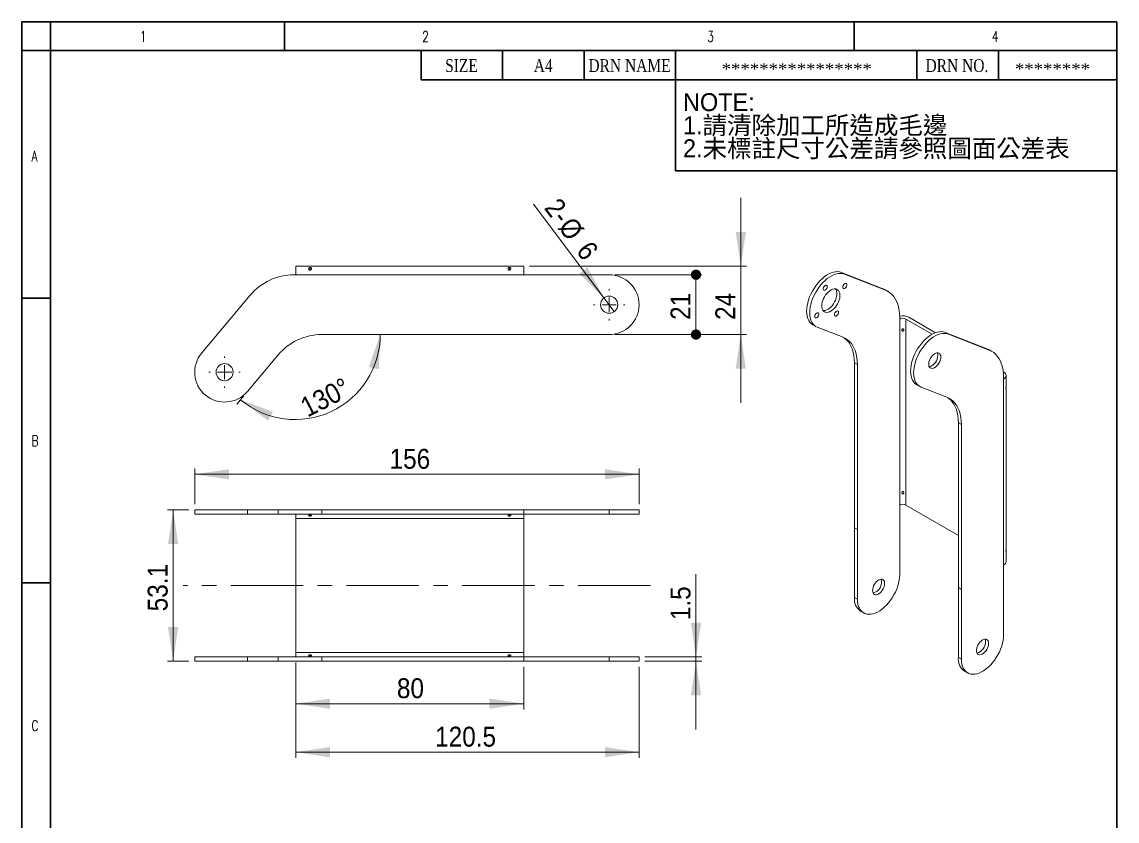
# Model space of a CAD drawing. Header units: millimetres. Extents: x 10 to 202, y 2 to 295.
# Drawn here: x 10 to 202.2, y 154.2 to 294.5 of the extents above; entities that cross this region are included whole.
import ezdxf

# ---------------------------------------------------------------- set-up
doc = ezdxf.new("R2010")
doc.units = ezdxf.units.MM
doc.linetypes.add('CENTER', pattern=[10.16, 6.35, -1.27, 1.27, -1.27])
doc.linetypes.add('CENTERX2', pattern=[20.32, 12.7, -2.54, 2.54, -2.54])
doc.layers.add('SLD-0', color=179, linetype='Continuous')
for name, color, linetype, lineweight in [('中心線2', 1, 'CENTER', 15), ('尺寸標柱線', 3, 'Continuous', 15), ('文字線性', 179, 'Continuous', 15)]:
    doc.layers.add(name, color=color, linetype=linetype, lineweight=lineweight)
doc.styles.add('SLDTEXTSTYLE0', font='GOTHIC.TTF', dxfattribs={"width": 0.913})
doc.styles.add('SLDTEXTSTYLE1', font='')
doc.styles.add('SLDTEXTSTYLE12', font='times.ttf', dxfattribs={"width": 0.8})
doc.styles.add('SLDTEXTSTYLE13', font='times.ttf', dxfattribs={"width": 1.090687})
doc.styles.add('SLDTEXTSTYLE14', font='txt_____.ttf', dxfattribs={"width": 0.75})
doc.styles.add('SLDTEXTSTYLE2', font='', dxfattribs={"bigfont": 'bigfont'})
doc.styles.get('SLDTEXTSTYLE1').set_extended_font_data('新細明體')
doc.styles.get('SLDTEXTSTYLE2').set_extended_font_data('新細明體')
doc.dimstyles.new('SLDDIMSTYLE0', dxfattribs={"dimtxt": 3.5, "dimasz": 6, "dimexe": 0, "dimexo": 0.0625, "dimgap": 0.875, "dimtad": 2, "dimdec": 1, "dimlfac": 2, "dimrnd": 1e-09, "dimzin": 12, "dimdsep": 46, "dimtxsty": 'SLDTEXTSTYLE0', "dimsah": 1, "dimcen": 0.09, "dimadec": 0, "dimazin": 0, "dimtfac": 1, "dimtdec": 1, "dimtofl": 0, "dimtmove": 0, "dimatfit": 3, "dimfxl": 0, "dimtolj": 1, "dimtzin": 12, "dimarcsym": 0})
doc.dimstyles.new('SLDDIMSTYLE1', dxfattribs={"dimtxt": 3.5, "dimasz": 6, "dimexe": 0, "dimexo": 0.0625, "dimgap": 0.875, "dimtad": 2, "dimdec": 1, "dimlfac": 2, "dimrnd": 1e-09, "dimzin": 12, "dimdsep": 46, "dimtxsty": 'SLDTEXTSTYLE0', "dimsah": 1, "dimcen": 0.09, "dimadec": 0, "dimazin": 0, "dimtfac": 1, "dimtdec": 1, "dimtofl": 0, "dimtmove": 0, "dimatfit": 3, "dimfxl": 0, "dimtolj": 1, "dimtzin": 12, "dimarcsym": 0})
doc.dimstyles.new('SLDDIMSTYLE2', dxfattribs={"dimtxt": 3.5, "dimasz": 6, "dimexe": 0, "dimexo": 0.0625, "dimgap": 0.875, "dimtad": 2, "dimlfac": 2, "dimrnd": 1e-09, "dimzin": 12, "dimdsep": 46, "dimtxsty": 'SLDTEXTSTYLE0', "dimsah": 1, "dimcen": 0.09, "dimadec": 0, "dimazin": 0, "dimtfac": 1, "dimtofl": 0, "dimtmove": 0, "dimatfit": 3, "dimfxl": 0, "dimtolj": 1, "dimtzin": 12, "dimarcsym": 0})
doc.dimstyles.new('SLDDIMSTYLE3', dxfattribs={"dimtxt": 3.5, "dimasz": 6, "dimexe": 0, "dimexo": 0.0625, "dimgap": 0.875, "dimtad": 2, "dimlfac": 2, "dimrnd": 1e-09, "dimzin": 12, "dimdsep": 46, "dimtxsty": 'SLDTEXTSTYLE0', "dimsah": 1, "dimcen": 0.09, "dimadec": 0, "dimazin": 0, "dimtfac": 1, "dimtmove": 0, "dimatfit": 3, "dimfxl": 0, "dimtolj": 1, "dimtzin": 12, "dimarcsym": 0})
doc.dimstyles.new('SLDDIMSTYLE6', dxfattribs={"dimtxt": 3.5, "dimasz": 1.8, "dimexe": 0, "dimexo": 0.0625, "dimgap": 0.875, "dimtad": 2, "dimlfac": 2, "dimrnd": 1e-09, "dimzin": 12, "dimdsep": 46, "dimtxsty": 'SLDTEXTSTYLE0', "dimblk1": 'DOT', "dimblk2": 'DOT', "dimsah": 1, "dimcen": 0.09, "dimadec": 0, "dimazin": 0, "dimtfac": 1, "dimtofl": 0, "dimtmove": 0, "dimatfit": 3, "dimldrblk": 'DOT', "dimfxl": 0, "dimtolj": 1, "dimtzin": 12, "dimarcsym": 0})
doc.dimstyles.new('SLDDIMSTYLE8', dxfattribs={"dimtxt": 3.5, "dimasz": 6, "dimexe": 0, "dimexo": 0.0625, "dimgap": 0.875, "dimtad": 2, "dimlfac": 2, "dimrnd": 1e-09, "dimzin": 12, "dimdsep": 46, "dimtxsty": 'SLDTEXTSTYLE0', "dimsah": 1, "dimcen": 0.09, "dimadec": 0, "dimazin": 0, "dimtfac": 1, "dimtofl": 0, "dimtmove": 0, "dimatfit": 3, "dimfxl": 0, "dimtolj": 1, "dimtzin": 12, "dimarcsym": 0})
doc.dimstyles.new('SLDDIMSTYLE9', dxfattribs={"dimtxt": 3.5, "dimasz": 6, "dimexe": 0, "dimexo": 0.0625, "dimgap": 0.875, "dimtad": 2, "dimdec": 4, "dimlfac": 2, "dimzin": 12, "dimdsep": 46, "dimtxsty": 'SLDTEXTSTYLE0', "dimsah": 1, "dimcen": 0.09, "dimazin": 0, "dimtfac": 1, "dimtofl": 0, "dimtmove": 0, "dimatfit": 3, "dimfxl": 0, "dimtolj": 1, "dimtzin": 12, "dimarcsym": 0})

# ---------------------------------------------------------------- blocks, each defined once
blk = doc.blocks.new('SW_NOTE_0')
at = {"layer": '文字線性', "color": 0, "char_height": 3.5, "attachment_point": 1}
for s, insert, style in [('NOTE:', (0, 4.37), 'SLDTEXTSTYLE1'), ('1.請清除加工所造成毛邊', (0, -0.13), 'SLDTEXTSTYLE2'), ('2.未標註尺寸公差請參照圖面公差表', (0, -4.63), 'SLDTEXTSTYLE2')]:
    blk.add_mtext(s, dxfattribs=dict(at, insert=insert, style=style))
blk = doc.blocks.new('*D3')
at = {"layer": '尺寸標柱線', "color": 5}
for p, q in [((39.33, 208.82), (35.55, 208.82)), ((36.55, 208.82), (36.55, 182.27)), ((39.33, 182.27), (35.55, 182.27))]:
    blk.add_line(p, q, dxfattribs=at)
for points in [[(36.55, 208.82), (35.65, 202.82), (37.45, 202.82)], [(36.55, 182.27), (37.45, 188.27), (35.65, 188.27)]]:
    blk.add_solid(points, dxfattribs=at)
at = {"layer": '尺寸標柱線', "color": 5, "insert": (32.08, 191), "char_height": 3.5, "attachment_point": 1, "rotation": 90, "style": 'SLDTEXTSTYLE0'}
blk.add_mtext('53.1', dxfattribs=at)
blk = doc.blocks.new('*D4')
at = {"layer": '尺寸標柱線', "color": 5}
for p, q in [((128.33, 183.02), (128.33, 197.5)), ((119.33, 183.02), (129.33, 183.02)), ((128.33, 182.27), (128.33, 183.02)), ((119.33, 182.27), (129.33, 182.27)), ((128.33, 182.27), (128.33, 170.27))]:
    blk.add_line(p, q, dxfattribs=at)
for points in [[(128.33, 183.02), (129.23, 189.02), (127.43, 189.02)], [(128.33, 182.27), (127.43, 176.27), (129.23, 176.27)]]:
    blk.add_solid(points, dxfattribs=at)
at = {"layer": '尺寸標柱線', "color": 5, "insert": (123.86, 189.45), "char_height": 3.5, "attachment_point": 1, "rotation": 90, "style": 'SLDTEXTSTYLE0'}
blk.add_mtext('1.5', dxfattribs=at)
blk = doc.blocks.new('*D5')
at = {"layer": '尺寸標柱線', "color": 5}
for p, q in [((40.33, 209.82), (40.33, 216.06)), ((118.33, 209.82), (118.33, 216.06)), ((40.33, 215.06), (118.33, 215.06))]:
    blk.add_line(p, q, dxfattribs=at)
for points in [[(40.33, 215.06), (46.33, 214.16), (46.33, 215.96)], [(118.33, 215.06), (112.33, 215.96), (112.33, 214.16)]]:
    blk.add_solid(points, dxfattribs=at)
at = {"layer": '尺寸標柱線', "color": 5, "insert": (74.54, 219.53), "char_height": 3.5, "attachment_point": 1, "style": 'SLDTEXTSTYLE0'}
blk.add_mtext('156', dxfattribs=at)
blk = doc.blocks.new('*D6')
at = {"layer": '尺寸標柱線', "color": 5}
for p, q in [((58.08, 182.02), (58.08, 173.78)), ((98.08, 181.27), (98.08, 173.78)), ((58.08, 174.78), (98.08, 174.78))]:
    blk.add_line(p, q, dxfattribs=at)
for points in [[(58.08, 174.78), (64.08, 173.88), (64.08, 175.68)], [(98.08, 174.78), (92.08, 175.68), (92.08, 173.88)]]:
    blk.add_solid(points, dxfattribs=at)
at = {"layer": '尺寸標柱線', "color": 5, "insert": (75.83, 179.25), "char_height": 3.5, "attachment_point": 1, "style": 'SLDTEXTSTYLE0'}
blk.add_mtext('80', dxfattribs=at)
blk = doc.blocks.new('*D7')
at = {"layer": '尺寸標柱線', "color": 5}
for p, q in [((58.08, 182.02), (58.08, 165.27)), ((118.33, 181.27), (118.33, 165.27)), ((58.08, 166.27), (118.33, 166.27))]:
    blk.add_line(p, q, dxfattribs=at)
for points in [[(58.08, 166.27), (64.08, 165.37), (64.08, 167.17)], [(118.33, 166.27), (112.33, 167.17), (112.33, 165.37)]]:
    blk.add_solid(points, dxfattribs=at)
at = {"layer": '尺寸標柱線', "color": 5, "insert": (82.54, 170.74), "char_height": 3.5, "attachment_point": 1, "style": 'SLDTEXTSTYLE0'}
blk.add_mtext('120.5', dxfattribs=at)
blk = doc.blocks.new('_DOT')
at = {"color": 0, "linetype": 'ByBlock', "lineweight": -2}
blk.add_line((-0.5, 0), (-1, 0), dxfattribs=at)
at = {"color": 0, "linetype": 'ByBlock', "const_width": 0.5}
blk.add_lwpolyline([(-0.25, 0, 1), (0.25, 0, 1)], format="xyb", close=True, dxfattribs=at)
blk = doc.blocks.new('*D23')
at = {"layer": '尺寸標柱線', "color": 5}
for p, q in [((114.08, 250.1), (129.33, 250.1)), ((128.33, 250.1), (128.33, 239.6)), ((114.08, 239.6), (129.33, 239.6))]:
    blk.add_line(p, q, dxfattribs=at)
at = {"layer": '尺寸標柱線', "color": 5, "xscale": 1.8, "yscale": 1.8}
for p, rotation in [((128.33, 250.1, -2.38), 90.0000103454596), ((128.33, 239.6, -2.38), 270.0000103454596)]:
    blk.add_blockref('_DOT', p, dxfattribs=dict(at, rotation=rotation))
at = {"layer": '尺寸標柱線', "color": 5, "insert": (123.86, 242.17), "char_height": 3.5, "attachment_point": 1, "rotation": 90, "style": 'SLDTEXTSTYLE0'}
blk.add_mtext('21', dxfattribs=at)
blk = doc.blocks.new('*D24')
at = {"layer": '尺寸標柱線', "color": 5}
for p, q in [((136.19, 251.6), (136.19, 263.6)), ((99.08, 251.6), (137.19, 251.6)), ((136.19, 251.6), (136.19, 239.6)), ((114.08, 239.6), (137.19, 239.6)), ((136.19, 239.6), (136.19, 227.6))]:
    blk.add_line(p, q, dxfattribs=at)
for points in [[(136.19, 251.6), (137.09, 257.6), (135.29, 257.6)], [(136.19, 239.6), (135.29, 233.6), (137.09, 233.6)]]:
    blk.add_solid(points, dxfattribs=at)
at = {"layer": '尺寸標柱線', "color": 5, "insert": (131.72, 242.17), "char_height": 3.5, "attachment_point": 1, "rotation": 90, "style": 'SLDTEXTSTYLE0'}
blk.add_mtext('24', dxfattribs=at)
blk = doc.blocks.new('*D25')
at = {"layer": '尺寸標柱線', "color": 5}
for q in [(99.82, 262.48), (113.98, 243.65)]:
    blk.add_line((112.18, 246.04), q, dxfattribs=at)
blk.add_solid([(112.18, 246.04), (109.29, 251.38), (107.85, 250.3)], dxfattribs=at)
at = {"layer": '尺寸標柱線', "color": 5, "char_height": 3.5, "attachment_point": 1, "rotation": 306.9363, "style": 'SLDTEXTSTYLE0'}
for s, insert in [('2-', (104.36, 263.9)), ('%%c', (106.8, 260.56)), ('6', (109.97, 256.34))]:
    blk.add_mtext(s, dxfattribs=dict(at, insert=insert))
blk = doc.blocks.new('*D26')
at = {"layer": '尺寸標柱線', "color": 5}
blk.add_line((48.96, 228.85), (47.74, 227.39), dxfattribs=at)
blk.add_arc((57.98, 239.6), 14.93, 230, 0, dxfattribs=at)
for points in [[(72.9, 239.6), (70.88, 233.88), (72.65, 233.53)], [(48.38, 228.16), (53.19, 224.46), (54.06, 226.03)]]:
    blk.add_solid(points, dxfattribs=at)
at = {"layer": '尺寸標柱線', "color": 5, "insert": (58.51, 228.1), "char_height": 3.5, "attachment_point": 1, "rotation": 27.3689, "style": 'SLDTEXTSTYLE0'}
blk.add_mtext('130°', dxfattribs=at)
blk = doc.blocks.new('SW_CENTERMARKSYMBOL_6')
at = {"layer": '中心線2', "color": 0}
for p, q in [((0, 2.5), (0, 2.75)), ((-2.5, 0), (-2.75, 0)), ((0, 0), (-1.25, 0)), ((0, 0), (0, 1.25)), ((0, 0), (0, -1.25)), ((0, 0), (1.25, 0)), ((2.5, 0), (2.75, 0)), ((0, -2.5), (0, -2.75))]:
    blk.add_line(p, q, dxfattribs=at)
blk = doc.blocks.new('SW_CENTERMARKSYMBOL_7')
at = {"layer": '中心線2', "color": 0}
for p, q in [((0, 2.5), (0, 2.75)), ((-2.5, 0), (-2.75, 0)), ((0, 0), (-1.25, 0)), ((0, 0), (0, 1.25)), ((0, 0), (0, -1.25)), ((0, 0), (1.25, 0)), ((2.5, 0), (2.75, 0)), ((0, -2.5), (0, -2.75))]:
    blk.add_line(p, q, dxfattribs=at)

msp = doc.modelspace()

# ---------------------------------------------------------------- linework, layer by layer
at = {"color": 7, "linetype": 'Continuous', "lineweight": 15}
for p, q in [((57.744228, 250.095963), (58.081151, 250.095963)), ((58.081151, 250.095983), (58.081151, 251.595983)), ((98.08115, 251.595983), (58.081151, 251.595983)), ((58.081151, 250.095983), (98.08115, 250.095983)), ((98.08115, 251.595983), (98.08115, 250.095983)), ((113.081155, 250.095973), (98.08115, 250.095983)), ((154.384629, 250.214994), (153.854298, 250.521148)), ((153.854298, 250.521148), (161.037756, 247.707577)), ((161.568086, 247.401424), (154.384629, 250.214994)), ((50.083784, 246.523839), (41.559418, 236.364896)), ((161.568086, 247.401424), (161.037756, 247.707577)), ((162.022485, 247.182963), (161.492155, 247.489116)), ((164.093959, 242.329402), (164.093959, 242.604513)), ((164.093974, 242.32941), (164.093974, 209.667778)), ((169.784898, 239.656416), (165.154633, 242.32941)), ((165.154633, 242.32941), (165.154633, 209.667779)), ((170.374137, 239.928561), (165.684964, 242.635563)), ((148.843284, 241.312943), (149.373614, 241.00679)), ((149.612175, 240.892098), (154.143465, 239.117309)), ((62.640458, 239.595963), (98.08115, 239.595963)), ((98.08115, 239.595963), (113.081155, 239.595972)), ((172.097682, 239.989467), (172.628012, 239.683313)), ((172.097682, 239.989467), (179.281139, 237.175896)), ((179.81147, 236.869743), (172.628012, 239.683313)), ((179.81147, 236.869743), (179.281139, 237.175896)), ((180.265869, 236.651282), (179.735538, 236.957435)), ((49.602882, 229.615626), (54.980015, 236.023839)), ((156.669338, 234.3204), (156.139008, 234.626553)), ((156.139008, 205.687781), (156.139008, 234.626553)), ((156.669338, 234.3204), (156.669338, 205.381628)), ((182.337357, 233.022341), (182.282768, 233.053855)), ((167.086667, 230.781262), (167.616998, 230.475109)), ((182.337343, 232.072832), (182.337343, 231.797721)), ((182.337357, 231.797729), (182.337357, 199.136097)), ((182.776696, 230.572203), (182.776696, 232.410035)), ((167.855558, 230.360417), (172.386849, 228.585628)), ((182.776696, 201.993697), (182.776696, 230.16517)), ((174.382391, 224.094872), (174.912722, 223.788719)), ((174.382391, 195.1561), (174.382391, 224.094872)), ((174.912722, 223.788719), (174.912722, 194.849947)), ((164.093966, 197.419659), (164.093974, 209.667778)), ((165.154633, 209.667779), (174.382391, 204.340707)), ((40.331149, 208.820213), (40.331149, 208.070213)), ((40.331149, 208.820213), (49.602882, 208.820213)), ((49.602882, 208.070213), (40.331149, 208.070213)), ((49.602882, 208.070213), (49.602882, 208.820213)), ((49.602882, 208.820213), (54.980015, 208.820213)), ((54.980015, 208.070213), (49.602882, 208.070213)), ((54.980015, 208.070213), (54.980015, 208.820213)), ((54.980015, 208.820213), (62.640458, 208.820213)), ((62.640458, 208.070213), (54.980015, 208.070213)), ((58.081151, 207.320213), (58.081151, 208.070213)), ((62.640458, 208.070213), (62.640458, 208.820213)), ((62.640458, 208.820213), (98.08115, 208.820213)), ((98.08115, 208.070213), (62.640458, 208.070213)), ((98.08115, 208.070213), (98.08115, 208.820213)), ((98.08115, 208.820213), (113.081155, 208.820213)), ((113.081155, 208.070213), (98.08115, 208.070213)), ((98.08115, 208.070213), (98.08115, 207.320213)), ((113.081155, 208.070213), (113.081155, 208.820213)), ((113.081155, 208.820213), (118.33115, 208.820213)), ((118.33115, 208.070213), (113.081155, 208.070213)), ((118.33115, 208.070213), (118.33115, 208.820213)), ((98.08115, 207.320213), (58.081151, 207.320213)), ((58.081151, 207.320213), (58.081151, 183.770173)), ((98.08115, 183.770173), (98.08115, 207.320213)), ((156.669338, 205.381628), (156.139008, 205.687781)), ((156.139015, 193.439669), (156.139008, 205.687781)), ((156.669338, 205.381628), (156.669345, 193.133516)), ((182.776696, 199.748404), (182.776696, 201.586253)), ((182.33735, 186.887978), (182.337357, 199.136097)), ((174.382391, 195.1561), (174.912722, 194.849947)), ((174.382398, 182.907988), (174.382391, 195.1561)), ((174.912722, 194.849947), (174.912728, 182.601835)), ((156.669345, 193.133516), (156.139015, 193.439669)), ((157.226539, 191.035988), (157.756869, 190.729835)), ((40.331149, 183.020173), (40.331149, 182.270173)), ((40.331149, 183.020173), (49.602882, 183.020173)), ((49.602882, 183.020173), (49.602882, 182.270173)), ((49.602882, 183.020173), (54.980015, 183.020173)), ((54.980015, 183.020173), (54.980015, 182.270173)), ((54.980015, 183.020173), (62.640458, 183.020173)), ((58.081151, 183.770173), (98.08115, 183.770173)), ((58.081151, 183.770173), (58.081151, 183.020173)), ((62.640458, 183.020173), (62.640458, 182.270173)), ((62.640458, 183.020173), (98.08115, 183.020173)), ((98.08115, 183.770173), (98.08115, 183.020173)), ((98.08115, 183.020173), (98.08115, 182.270173)), ((98.08115, 183.020173), (113.081155, 183.020173)), ((113.081155, 183.020173), (113.081155, 182.270173)), ((113.081155, 183.020173), (118.33115, 183.020173)), ((118.33115, 182.270173), (118.33115, 183.020173)), ((174.382398, 182.907988), (174.912728, 182.601835)), ((49.602882, 182.270173), (40.331149, 182.270173)), ((54.980015, 182.270173), (49.602882, 182.270173)), ((62.640458, 182.270173), (54.980015, 182.270173)), ((98.08115, 182.270173), (62.640458, 182.270173)), ((113.081155, 182.270173), (98.08115, 182.270173)), ((118.33115, 182.270173), (113.081155, 182.270173)), ((175.469922, 180.504307), (176.000253, 180.198154))]:
    msp.add_line(p, q, dxfattribs=at)
at = {"color": 8, "linetype": 'Continuous', "lineweight": 15}
for p, q in [((60.581149, 250.885016), (60.581149, 251.371689)), ((95.581151, 250.885016), (95.581151, 251.371689)), ((60.581149, 207.71473), (60.581149, 207.958067)), ((95.581151, 207.71473), (95.581151, 207.958067)), ((60.581149, 183.13232), (60.581149, 183.375656)), ((95.581151, 183.13232), (95.581151, 183.375656))]:
    msp.add_line(p, q, dxfattribs=at)
at = {"color": 7, "linetype": 'Continuous', "lineweight": 15, "flags": 128}
for points in [[(148.843284, 241.312943), (148.788364, 241.346003), (148.5263, 241.546674), (148.298727, 241.797912), (148.108311, 242.096773), (147.957286, 242.439748), (147.847421, 242.82282), (147.780004, 243.241496), (147.755828, 243.690868), (147.775173, 244.165665), (147.837815, 244.660326), (147.943018, 245.16905), (148.089549, 245.68587), (148.27569, 246.204727), (148.499259, 246.719537), (148.757635, 247.224272), (149.047787, 247.713005), (149.366316, 248.180008), (149.709486, 248.619809), (150.073272, 249.02725), (150.453413, 249.397555), (150.845449, 249.726383), (151.244785, 250.009877), (151.646738, 250.244712), (152.046597, 250.428138), (152.439674, 250.558006), (152.821359, 250.632787), (153.187178, 250.651609), (153.532842, 250.614251), (153.854298, 250.521148)], [(154.384629, 250.214994), (154.063173, 250.308098), (153.717508, 250.345455), (153.351689, 250.326633), (152.970005, 250.251853), (152.576928, 250.121985), (152.177069, 249.938558), (151.775115, 249.703723), (151.375779, 249.42023), (150.983744, 249.091402), (150.603603, 248.721097), (150.239816, 248.313656), (149.896646, 247.873855), (149.578117, 247.406852), (149.287965, 246.918119), (149.029589, 246.413384), (148.80602, 245.898574), (148.61988, 245.379716), (148.473348, 244.862897), (148.368146, 244.354173), (148.305504, 243.859512), (148.286158, 243.384714), (148.310335, 242.935342), (148.377751, 242.516666), (148.487616, 242.133595), (148.638642, 241.790619), (148.829057, 241.491759), (149.05663, 241.240521), (149.318694, 241.039849), (149.612175, 240.892098)], [(150.646751, 247.610084), (150.668073, 247.762032), (150.729467, 247.920267), (150.823528, 248.065708), (150.93891, 248.180813), (151.061698, 248.251697), (151.177081, 248.26981), (151.271142, 248.23297), (151.332535, 248.145615), (151.353858, 248.018288), (151.332535, 247.866343), (151.271142, 247.708108), (151.177081, 247.562664), (151.061698, 247.447562), (150.93891, 247.376678), (150.823528, 247.358563), (150.729467, 247.395405), (150.668073, 247.482757), (150.646751, 247.610084)], [(154.101482, 247.920194), (154.122804, 248.072139), (154.184198, 248.230378), (154.278259, 248.375818), (154.393642, 248.490923), (154.51643, 248.561807), (154.631812, 248.57992), (154.725874, 248.54308), (154.787267, 248.455725), (154.808589, 248.328398), (154.787267, 248.176453), (154.725873, 248.018217), (154.631812, 247.872774), (154.516429, 247.757672), (154.393642, 247.686788), (154.278259, 247.668672), (154.184198, 247.705515), (154.122804, 247.792867), (154.101482, 247.920194)], [(150.398573, 244.629986), (150.419289, 244.938292), (150.480905, 245.262534), (150.581823, 245.594313), (150.71943, 245.925039), (150.890162, 246.246139), (151.089596, 246.549305), (151.312568, 246.826679), (151.553302, 247.071079), (151.805565, 247.276179), (152.062822, 247.43666), (152.318409, 247.548371), (152.56571, 247.608418), (152.798317, 247.615243), (153.010206, 247.568671), (153.195891, 247.46991), (153.350562, 247.321515), (153.470212, 247.12733), (153.551743, 246.892388), (153.593043, 246.622767), (153.593043, 246.325456), (153.551742, 246.008151), (153.470212, 245.679074), (153.350561, 245.346744), (153.19589, 245.019771), (153.010205, 244.706622), (152.798316, 244.415409), (152.565707, 244.153673), (152.318408, 243.928193), (152.062819, 243.744809), (151.805563, 243.608267), (151.5533, 243.522111), (151.312566, 243.488565), (151.089594, 243.508505), (150.890161, 243.581406), (150.719429, 243.705387), (150.581822, 243.877232), (150.480905, 244.092495), (150.419289, 244.345596), (150.398573, 244.629986)], [(150.633587, 243.801767), (150.782235, 243.794718), (151.02297, 243.828264), (151.275232, 243.914421), (151.532488, 244.050962), (151.788077, 244.234346), (152.035377, 244.459826), (152.267985, 244.721562), (152.479875, 245.012776), (152.665559, 245.325924), (152.82023, 245.652898), (152.939881, 245.985228), (153.021411, 246.314304), (153.062713, 246.63161), (153.062713, 246.92892), (153.021413, 247.198541), (152.939881, 247.433484), (152.832886, 247.611479)], [(161.037756, 247.707577), (161.452738, 247.511514), (161.492155, 247.489116)], [(164.093959, 242.604513), (164.071719, 243.238783), (164.005139, 243.843385), (163.894637, 244.414516), (163.740909, 244.948584), (163.544921, 245.442228), (163.307907, 245.892343), (163.031358, 246.296097), (162.717012, 246.650953), (162.366848, 246.95468), (161.983068, 247.205361), (161.568086, 247.401424)], [(149.188214, 242.778694), (149.209535, 242.930639), (149.27093, 243.088875), (149.364991, 243.234318), (149.480374, 243.34942), (149.603162, 243.420304), (149.718544, 243.438417), (149.812605, 243.401577), (149.873999, 243.314226), (149.895321, 243.186895), (149.873999, 243.03495), (149.812605, 242.876715), (149.718544, 242.731275), (149.60316, 242.616169), (149.480374, 242.545285), (149.36499, 242.527172), (149.27093, 242.564012), (149.209535, 242.651363), (149.188214, 242.778694)], [(152.642945, 243.088804), (152.664268, 243.240749), (152.725661, 243.398985), (152.819722, 243.544425), (152.935106, 243.659531), (153.057893, 243.730414), (153.173276, 243.748527), (153.267336, 243.711687), (153.328731, 243.624336), (153.350052, 243.497005), (153.32873, 243.34506), (153.267336, 243.186825), (153.173275, 243.041381), (153.057893, 242.926279), (152.935105, 242.855395), (152.819722, 242.837283), (152.725661, 242.874122), (152.664268, 242.961474), (152.642945, 243.088804)], [(154.143465, 239.117309), (154.558447, 238.921246), (154.942227, 238.670565), (155.292391, 238.366841), (155.606737, 238.011985), (155.883286, 237.608228), (156.1203, 237.158113), (156.316287, 236.664469), (156.470016, 236.130401), (156.580518, 235.55927), (156.647098, 234.954669), (156.669338, 234.3204)], [(156.139008, 234.626553), (156.116768, 235.260822), (156.050187, 235.865423), (155.939686, 236.436554), (155.785957, 236.970622), (155.58997, 237.464266), (155.352955, 237.914381), (155.076406, 238.318138), (154.762061, 238.672995), (154.411897, 238.976718), (154.325664, 239.039738)], [(167.086667, 230.781262), (167.031747, 230.814322), (166.769683, 231.014993), (166.54211, 231.266231), (166.351694, 231.565092), (166.200669, 231.908067), (166.090804, 232.291139), (166.023388, 232.709815), (165.999211, 233.159187), (166.018557, 233.633984), (166.081199, 234.128645), (166.186401, 234.637369), (166.332933, 235.154189), (166.519073, 235.673046), (166.742642, 236.187857), (167.001018, 236.692591), (167.29117, 237.181324), (167.609699, 237.648327), (167.952869, 238.088128), (168.316656, 238.495569), (168.696796, 238.865874), (169.088832, 239.194702), (169.488168, 239.478196), (169.890121, 239.713031), (170.28998, 239.896457), (170.683058, 240.026326), (171.064742, 240.101106), (171.430561, 240.119928), (171.776226, 240.08257), (172.097682, 239.989467)], [(172.628012, 239.683313), (172.306556, 239.776417), (171.960891, 239.813774), (171.595073, 239.794952), (171.213388, 239.720172), (170.820311, 239.590304), (170.420452, 239.406877), (170.018499, 239.172042), (169.619162, 238.888549), (169.227127, 238.559721), (168.846986, 238.189416), (168.4832, 237.781975), (168.140029, 237.342174), (167.821501, 236.875171), (167.531349, 236.386438), (167.272973, 235.881703), (167.049403, 235.366893), (166.863263, 234.848035), (166.716732, 234.331216), (166.611529, 233.822492), (166.548887, 233.327831), (166.529542, 232.853033), (166.553718, 232.403661), (166.621135, 231.984985), (166.731, 231.601914), (166.882025, 231.258938), (167.07244, 230.960078), (167.300014, 230.70884), (167.562078, 230.508169), (167.855558, 230.360417)], [(179.281139, 237.175896), (179.696121, 236.979833), (179.735538, 236.957435)], [(182.337343, 232.072832), (182.315103, 232.707102), (182.248522, 233.311704), (182.13802, 233.882835), (181.984292, 234.416903), (181.788305, 234.910547), (181.551291, 235.360662), (181.274741, 235.764416), (180.960395, 236.119272), (180.610231, 236.422999), (180.226451, 236.67368), (179.81147, 236.869743)], [(171.302444, 235.634169), (171.280733, 235.375085), (171.216487, 235.101538), (171.112336, 234.824726), (170.972544, 234.555988), (170.802836, 234.306323), (170.610157, 234.085954), (170.402398, 233.903897), (170.188063, 233.767613), (169.975928, 233.682677), (169.774676, 233.652569), (169.592548, 233.678517), (169.437, 233.759463), (169.3144, 233.892094), (169.229768, 234.070977), (169.186566, 234.288789), (169.186566, 234.536612), (169.229768, 234.804303), (169.3144, 235.080901), (169.437, 235.355082), (169.592548, 235.61562), (169.774676, 235.851849), (169.975928, 236.054101), (170.188063, 236.214092), (170.402398, 236.325271), (170.610157, 236.38309), (170.802836, 236.385182), (170.972544, 236.331459), (171.112336, 236.224118), (171.216487, 236.06756), (171.280733, 235.86819), (171.302444, 235.634169)], [(172.386849, 228.585628), (172.80183, 228.389565), (173.18561, 228.138884), (173.535774, 227.83516), (173.85012, 227.480304), (174.126669, 227.076547), (174.363683, 226.626432), (174.559671, 226.132788), (174.713399, 225.59872), (174.823901, 225.027589), (174.890481, 224.422988), (174.912722, 223.788719)], [(174.382391, 224.094872), (174.360151, 224.729141), (174.293571, 225.333742), (174.183069, 225.904873), (174.02934, 226.438941), (173.833353, 226.932585), (173.596339, 227.3827), (173.319789, 227.786458), (173.005444, 228.141314), (172.65528, 228.445037), (172.569047, 228.508057)], [(156.669345, 193.133516), (156.691107, 192.682591), (156.756137, 192.262077), (156.863674, 191.876906), (157.012455, 191.531593), (157.200736, 191.230186), (157.426312, 190.976221), (157.686536, 190.772673), (157.978358, 190.621929), (158.298356, 190.525758), (158.642779, 190.485283), (159.007589, 190.500985), (159.388508, 190.572675), (159.781071, 190.699513), (160.180675, 190.880015), (160.582636, 191.112062), (160.982241, 191.392934), (161.374804, 191.719339), (161.755723, 192.087449), (162.120533, 192.492948), (162.464956, 192.931085), (162.784954, 193.396718), (163.076776, 193.884392), (163.337, 194.388388), (163.562575, 194.902798), (163.750857, 195.42159), (163.899638, 195.938682), (164.007174, 196.448012), (164.072205, 196.943607), (164.093966, 197.419659)], [(159.320996, 194.664284), (159.342708, 194.923371), (159.406954, 195.19692), (159.511105, 195.473728), (159.650896, 195.742466), (159.820605, 195.992132), (160.013283, 196.212503), (160.221043, 196.394558), (160.435377, 196.530843), (160.647513, 196.615779), (160.848765, 196.645888), (161.030892, 196.619938), (161.18644, 196.538992), (161.309041, 196.406362), (161.393674, 196.227479), (161.436874, 196.009668), (161.436874, 195.761844), (161.393674, 195.494152), (161.309041, 195.217555), (161.18644, 194.943375), (161.030892, 194.682835), (160.848765, 194.446606), (160.647513, 194.244356), (160.435377, 194.084364), (160.221043, 193.973183), (160.013283, 193.915363), (159.820605, 193.913275), (159.650896, 193.966998), (159.511105, 194.074336), (159.406954, 194.230896), (159.342708, 194.430266), (159.320996, 194.664284)], [(174.912728, 182.601835), (174.934491, 182.15091), (174.99952, 181.730396), (175.107057, 181.345225), (175.255838, 180.999912), (175.44412, 180.698505), (175.669696, 180.44454), (175.929919, 180.240992), (176.221741, 180.090248), (176.54174, 179.994077), (176.886162, 179.953602), (177.250972, 179.969304), (177.631891, 180.040994), (178.024454, 180.167832), (178.424059, 180.348335), (178.826019, 180.580382), (179.225624, 180.861253), (179.618187, 181.187658), (179.999106, 181.555768), (180.363916, 181.961267), (180.708339, 182.399404), (181.028337, 182.865037), (181.320159, 183.352711), (181.580383, 183.856707), (181.805958, 184.371117), (181.99424, 184.889909), (182.143021, 185.407001), (182.250557, 185.916331), (182.315588, 186.411926), (182.33735, 186.887978)], [(179.685699, 185.357215), (179.663988, 185.098129), (179.599741, 184.824582), (179.49559, 184.547772), (179.355799, 184.279034), (179.18609, 184.029369), (178.993412, 183.808997), (178.785653, 183.626942), (178.571318, 183.490657), (178.359182, 183.405723), (178.157931, 183.375613), (177.975803, 183.401562), (177.820254, 183.482509), (177.697654, 183.615138), (177.613022, 183.794021), (177.569821, 184.011834), (177.569821, 184.259658), (177.613022, 184.527347), (177.697654, 184.803945), (177.820254, 185.078126), (177.975803, 185.338665), (178.157931, 185.574895), (178.359182, 185.777146), (178.571318, 185.937136), (178.785653, 186.048317), (178.993412, 186.106136), (179.18609, 186.108227), (179.355799, 186.054502), (179.49559, 185.947164), (179.599741, 185.790605), (179.663988, 185.591234), (179.685699, 185.357215)]]:
    msp.add_lwpolyline(points, dxfattribs=at)
at = {"color": 7, "linetype": 'Continuous', "lineweight": 15}
for centre in [(113.08115, 244.845973), (45.58115, 232.990261)]:
    msp.add_circle(centre, 1.5, dxfattribs=at)
for centre, radius, start, end in [((57.744227, 240.095963), 10, 90, 140), ((113.08115, 244.845973), 5.25, 270.00003817, 89.99996183), ((164.620946, 240.57395), 2.319997, 62.70132933, 103.20033494), ((164.624304, 241.305877), 1.152766, 62.60968116, 117.39033425), ((62.640457, 229.595963), 10, 90, 140), ((45.58115, 232.990261), 5.25, 140, 320), ((168.743101, 235.91791), 2.029137, 285.19969221, 0.63285461), ((169.821799, 235.976484), 0.951003, 357.82082773, 25.78238848), ((182.104966, 232.410035), 0.654923, 290.78345298, 69.21656242), ((164.624304, 208.644245), 1.152766, 62.60968116, 117.39033425), ((182.026011, 199.823263), 0.754409, 294.37468642, 354.30522457), ((158.95772, 196.098612), 1.938822, 283.64135345, 16.36401853), ((158.720718, 193.159877), 2.596821, 173.81471865, 234.87319109), ((177.126351, 185.640958), 2.029141, 285.19975614, 0.63281251), ((178.205041, 185.699525), 0.951015, 357.82115384, 25.78233258), ((176.964102, 182.628196), 2.596821, 173.81471865, 234.87319109)]:
    msp.add_arc(centre, radius, start, end, dxfattribs=at)
for points, knots in [([(60.58115, 250.885016), (60.541313, 250.885012), (60.502966, 250.89664), (60.437721, 250.934162), (60.411382, 250.959162), (60.349836, 251.03987), (60.331149, 251.100892), (60.331152, 251.212404), (60.349822, 251.263888), (60.411943, 251.323631), (60.438316, 251.340439), (60.503022, 251.364598), (60.542098, 251.371689), (60.58115, 251.371689)], [0, 0, 0, 0, 0.125, 0.125, 0.25, 0.25, 0.5, 0.5, 0.75, 0.75, 0.875, 0.875, 1, 1, 1, 1]), ([(60.58115, 251.371689), (60.620184, 251.371689), (60.659365, 251.364574), (60.724004, 251.340425), (60.750656, 251.323408), (60.812575, 251.263666), (60.831144, 251.212421), (60.831157, 251.100923), (60.81246, 251.039657), (60.750431, 250.958626), (60.724241, 250.933934), (60.659342, 250.896678), (60.620968, 250.885021), (60.58115, 250.885016)], [0, 0, 0, 0, 0.125, 0.125, 0.25, 0.25, 0.5, 0.5, 0.75, 0.75, 0.875, 0.875, 1, 1, 1, 1]), ([(95.58115, 250.885016), (95.541315, 250.885021), (95.502967, 250.896639), (95.437717, 250.934165), (95.411381, 250.959164), (95.349839, 251.039866), (95.331149, 251.100894), (95.331152, 251.212403), (95.349826, 251.263892), (95.411942, 251.32363), (95.43831, 251.340437), (95.503024, 251.364599), (95.542096, 251.371689), (95.58115, 251.371689)], [0, 0, 0, 0, 0.125, 0.125, 0.25, 0.25, 0.5, 0.5, 0.75, 0.75, 0.875, 0.875, 1, 1, 1, 1]), ([(95.58115, 251.371689), (95.620182, 251.371689), (95.659366, 251.364573), (95.724003, 251.340425), (95.75066, 251.323405), (95.812572, 251.263668), (95.831145, 251.212416), (95.831156, 251.10092), (95.812447, 251.039638), (95.750431, 250.958627), (95.724232, 250.933928), (95.65934, 250.896677), (95.620963, 250.885012), (95.58115, 250.885016)], [0, 0, 0, 0, 0.125, 0.125, 0.25, 0.25, 0.5, 0.5, 0.75, 0.75, 0.875, 0.875, 1, 1, 1, 1]), ([(164.452239, 240.403323), (164.452239, 240.448934), (164.464044, 240.496556), (164.505838, 240.560467), (164.52408, 240.580284), (164.568941, 240.609619), (164.59627, 240.619045), (164.6527, 240.618968), (164.68008, 240.609497), (164.725381, 240.579574), (164.743252, 240.559829), (164.784381, 240.496655), (164.796361, 240.44902), (164.796368, 240.403323)], [0, 0, 0, 0, 0.25, 0.25, 0.375, 0.375, 0.5, 0.5, 0.625, 0.625, 0.75, 0.75, 1, 1, 1, 1]), ([(164.796368, 240.403323), (164.796376, 240.357568), (164.784402, 240.313798), (164.74329, 240.259143), (164.725521, 240.24278), (164.68025, 240.218309), (164.652749, 240.210826), (164.596927, 240.210648), (164.569329, 240.217965), (164.523862, 240.242187), (164.505725, 240.258693), (164.46412, 240.313755), (164.452239, 240.357653), (164.452239, 240.403323)], [0, 0, 0, 0, 0.25, 0.25, 0.375, 0.375, 0.5, 0.5, 0.625, 0.625, 0.75, 0.75, 1, 1, 1, 1]), ([(182.736688, 230.170024), (182.737174, 230.188122), (182.738144, 230.22428), (182.745972, 230.29588), (182.758466, 230.384807), (182.769562, 230.464209), (182.774994, 230.523956), (182.776868, 230.555268), (182.776526, 230.569258), (182.776454, 230.572202)], [0, 0, 0, 0, 0.1315137235, 0.2627407361, 0.4512459361, 0.7062464405, 0.8358716461, 0.9654619359, 1, 1, 1, 1]), ([(182.776452, 230.165172), (182.776414, 230.15644), (182.776324, 230.135926), (182.773224, 230.111644), (182.767871, 230.092267), (182.758891, 230.079873), (182.747736, 230.086474), (182.738343, 230.119449), (182.737226, 230.153584), (182.736688, 230.170024)], [0, 0, 0, 0, 0.0973269019, 0.2286508763, 0.3600153192, 0.4900551772, 0.714030747, 0.8622805497, 1, 1, 1, 1]), ([(164.452239, 211.824395), (164.452239, 211.870006), (164.464044, 211.917627), (164.505838, 211.981539), (164.52408, 212.001356), (164.568941, 212.03069), (164.59627, 212.040117), (164.6527, 212.04004), (164.68008, 212.030568), (164.725381, 212.000645), (164.743252, 211.980901), (164.784381, 211.917726), (164.796361, 211.870091), (164.796368, 211.824395)], [0, 0, 0, 0, 0.25, 0.25, 0.375, 0.375, 0.5, 0.5, 0.625, 0.625, 0.75, 0.75, 1, 1, 1, 1]), ([(164.796368, 211.824395), (164.796376, 211.778639), (164.784402, 211.734869), (164.74329, 211.680215), (164.725521, 211.663851), (164.68025, 211.63938), (164.652749, 211.631898), (164.596927, 211.63172), (164.569329, 211.639036), (164.523862, 211.663258), (164.505725, 211.679764), (164.46412, 211.734827), (164.452239, 211.778725), (164.452239, 211.824395)], [0, 0, 0, 0, 0.25, 0.25, 0.375, 0.375, 0.5, 0.5, 0.625, 0.625, 0.75, 0.75, 1, 1, 1, 1]), ([(60.58115, 207.71473), (60.525292, 207.71473), (60.469254, 207.725361), (60.396282, 207.760214), (60.374059, 207.77516), (60.341442, 207.810189), (60.331108, 207.830726), (60.331193, 207.870618), (60.341574, 207.88876), (60.374852, 207.917424), (60.397005, 207.928033), (60.469148, 207.951889), (60.525188, 207.958062), (60.58115, 207.958066)], [0, 0, 0, 0, 0.25, 0.25, 0.375, 0.375, 0.5, 0.5, 0.625, 0.625, 0.75, 0.75, 1, 1, 1, 1]), ([(60.58115, 207.958066), (60.637185, 207.95807), (60.693086, 207.951901), (60.765244, 207.928056), (60.787303, 207.91751), (60.820644, 207.888871), (60.831026, 207.870643), (60.831273, 207.831199), (60.821119, 207.810491), (60.788106, 207.774992), (60.765845, 207.76012), (60.693134, 207.725423), (60.637082, 207.71473), (60.58115, 207.71473)], [0, 0, 0, 0, 0.25, 0.25, 0.375, 0.375, 0.5, 0.5, 0.625, 0.625, 0.75, 0.75, 1, 1, 1, 1]), ([(95.58115, 207.71473), (95.525292, 207.71473), (95.469254, 207.725361), (95.396282, 207.760214), (95.374059, 207.77516), (95.341442, 207.810189), (95.331108, 207.830726), (95.331193, 207.870618), (95.341574, 207.88876), (95.374852, 207.917424), (95.397005, 207.928033), (95.469148, 207.951889), (95.525188, 207.958062), (95.58115, 207.958066)], [0, 0, 0, 0, 0.25, 0.25, 0.375, 0.375, 0.5, 0.5, 0.625, 0.625, 0.75, 0.75, 1, 1, 1, 1]), ([(95.58115, 207.958066), (95.637185, 207.95807), (95.693086, 207.951901), (95.765244, 207.928056), (95.787303, 207.91751), (95.820644, 207.888871), (95.831026, 207.870643), (95.831273, 207.831199), (95.821119, 207.810491), (95.788106, 207.774992), (95.765845, 207.76012), (95.693134, 207.725423), (95.637082, 207.71473), (95.58115, 207.71473)], [0, 0, 0, 0, 0.25, 0.25, 0.375, 0.375, 0.5, 0.5, 0.625, 0.625, 0.75, 0.75, 1, 1, 1, 1]), ([(182.736688, 201.591094), (182.736816, 201.599735), (182.737076, 201.617256), (182.738854, 201.646216), (182.741624, 201.676611), (182.745592, 201.711661), (182.750787, 201.751444), (182.757495, 201.798979), (182.764541, 201.849134), (182.769761, 201.891025), (182.772957, 201.922292), (182.774806, 201.944393), (182.776042, 201.965043), (182.776666, 201.981539), (182.776632, 201.990531), (182.77662, 201.993697)], [0, 0, 0, 0, 0.0648251478, 0.1314457327, 0.1962373938, 0.2625223706, 0.355479509, 0.4510933833, 0.576859012, 0.7061970098, 0.7706956978, 0.8355223842, 0.9000160996, 0.9648054281, 1, 1, 1, 1]), ([(182.756202, 201.789781), (182.756972, 201.784277), (182.762455, 201.745107), (182.769661, 201.692214), (182.775075, 201.634828), (182.777033, 201.594312), (182.776432, 201.560063), (182.773316, 201.532794), (182.767915, 201.513514), (182.758967, 201.500936), (182.747788, 201.507449), (182.738357, 201.540369), (182.737231, 201.574582), (182.736688, 201.591094)], [0, 0, 0, 0, 0.0235446181, 0.1675616389, 0.2517767414, 0.3359688697, 0.4201540351, 0.504347808, 0.5885683837, 0.6721204562, 0.8160474432, 0.9112222451, 1, 1, 1, 1]), ([(60.58115, 183.13232), (60.525292, 183.13232), (60.469254, 183.138385), (60.396282, 183.162637), (60.374059, 183.173489), (60.341442, 183.201902), (60.331108, 183.220016), (60.331193, 183.259927), (60.341574, 183.280507), (60.374852, 183.315907), (60.397005, 183.330572), (60.469148, 183.364881), (60.525188, 183.37565), (60.58115, 183.375657)], [0, 0, 0, 0, 0.25, 0.25, 0.375, 0.375, 0.5, 0.5, 0.625, 0.625, 0.75, 0.75, 1, 1, 1, 1]), ([(60.58115, 183.375657), (60.637185, 183.375663), (60.693086, 183.3649), (60.765244, 183.330604), (60.787303, 183.31602), (60.820644, 183.280636), (60.831026, 183.259971), (60.831273, 183.220471), (60.821119, 183.20215), (60.788106, 183.173349), (60.765845, 183.162571), (60.693134, 183.13843), (60.637082, 183.13232), (60.58115, 183.13232)], [0, 0, 0, 0, 0.25, 0.25, 0.375, 0.375, 0.5, 0.5, 0.625, 0.625, 0.75, 0.75, 1, 1, 1, 1]), ([(95.58115, 183.13232), (95.525292, 183.13232), (95.469254, 183.138385), (95.396282, 183.162637), (95.374059, 183.173489), (95.341442, 183.201902), (95.331108, 183.220016), (95.331193, 183.259927), (95.341574, 183.280507), (95.374852, 183.315907), (95.397005, 183.330572), (95.469148, 183.364881), (95.525188, 183.37565), (95.58115, 183.375657)], [0, 0, 0, 0, 0.25, 0.25, 0.375, 0.375, 0.5, 0.5, 0.625, 0.625, 0.75, 0.75, 1, 1, 1, 1]), ([(95.58115, 183.375657), (95.637185, 183.375663), (95.693086, 183.3649), (95.765244, 183.330604), (95.787303, 183.31602), (95.820644, 183.280636), (95.831026, 183.259971), (95.831273, 183.220471), (95.821119, 183.20215), (95.788106, 183.173349), (95.765845, 183.162571), (95.693134, 183.13843), (95.637082, 183.13232), (95.58115, 183.13232)], [0, 0, 0, 0, 0.25, 0.25, 0.375, 0.375, 0.5, 0.5, 0.625, 0.625, 0.75, 0.75, 1, 1, 1, 1])]:
    msp.add_open_spline(points, degree=3, knots=knots, dxfattribs=at)
at = {"layer": 'SLD-0', "color": 7, "linetype": 'Continuous', "lineweight": 30}
for p, q in [((10, 294.5), (10, 2.5)), ((80.057306, 284.347266), (80.057306, 289.5)), ((94.382306, 289.5), (94.382306, 284.347266)), ((108.707306, 289.5), (108.707306, 284.347266)), ((124.704216, 289.5), (124.704216, 284.347266)), ((167.08125, 289.5), (167.08125, 284.347266)), ((181.40625, 289.5), (181.40625, 284.347266)), ((80.057306, 284.347266), (202.249072, 284.347266)), ((15, 246), (10, 246)), ((10, 196), (15, 196))]:
    msp.add_line(p, q, dxfattribs=at)
at = {"layer": 'SLD-0', "color": 7, "lineweight": 30}
for p, q in [((202.2, 294.5), (10, 294.5)), ((15, 289.5), (15, 294.5)), ((56.1, 289.5), (56.1, 294.5)), ((156.1, 289.5), (156.1, 294.5)), ((202.2, 289.5), (202.2, 294.5)), ((15, 289.5), (10, 289.5)), ((15, 289.5), (15, 2.5)), ((202.2, 289.5), (15, 289.5)), ((202.2, 2.5), (202.2, 289.5)), ((124.704216, 284.347266), (124.704216, 268.347266)), ((124.704216, 268.347266), (202.225929, 268.347266))]:
    msp.add_line(p, q, dxfattribs=at)
at = {"layer": '中心線2', "color": 1, "linetype": 'CENTERX2', "lineweight": 0}
msp.add_line((120.33115, 195.545193), (38.33115, 195.545193), dxfattribs=at)

# ---------------------------------------------------------------- block references
at = {"layer": '中心線2', "color": 1}
for name, p in [('SW_CENTERMARKSYMBOL_7', (113.08115, 244.845973)), ('SW_CENTERMARKSYMBOL_6', (45.58115, 232.990261))]:
    msp.add_blockref(name, p, dxfattribs=at)
at = {"layer": '文字線性', "color": 1, "xscale": 0.9, "yscale": 0.9, "zscale": 0.9}
msp.add_blockref('SW_NOTE_0', (126.046436, 278.048844), dxfattribs=at)

# ---------------------------------------------------------------- texts
at = {"layer": 'SLD-0', "color": 7, "attachment_point": 1}
for s, insert, char_height, style in [('1', (30.683336, 292.852429), 1.852083, 'SLDTEXTSTYLE14'), ('2', (80.26667, 292.852429), 1.852083, 'SLDTEXTSTYLE14'), ('3', (130.26667, 292.852429), 1.852083, 'SLDTEXTSTYLE14'), ('4', (180.266661, 292.852429), 1.852083, 'SLDTEXTSTYLE14'), ('SIZE', (84.29168, 287.95586), 2.25, 'SLDTEXTSTYLE12'), ('A4', (99.849493, 287.95586), 2.25, 'SLDTEXTSTYLE12'), ('DRN NAME', (109.4467, 287.95586), 2.25, 'SLDTEXTSTYLE12'), ('****************', (132.836325, 287.246134), 2, 'SLDTEXTSTYLE13'), ('DRN NO.', (168.61875, 287.95586), 2.25, 'SLDTEXTSTYLE12'), ('********', (184.314459, 287.246134), 2, 'SLDTEXTSTYLE13'), ('A', (11.666667, 271.852425), 1.852083, 'SLDTEXTSTYLE14'), ('B', (11.666667, 221.852425), 1.852083, 'SLDTEXTSTYLE14'), ('C', (11.666667, 171.852425), 1.852083, 'SLDTEXTSTYLE14')]:
    msp.add_mtext(s, dxfattribs=dict(at, insert=insert, char_height=char_height, style=style))

# ---------------------------------------------------------------- dimensions: what is measured, and where the dimension line sits
at = {"layer": '尺寸標柱線', "color": 5}
for base, p1, p2, angle, dimstyle, picture, middle in [((136.194315, 239.595977), (98.08115, 251.595983), (113.081154, 239.595973), 270.00001135, 'SLDDIMSTYLE8', '*D24', (136.194314, 244.752712)), ((128.331152, 239.595976), (113.081154, 250.095973), (113.081154, 239.595973), 270.00001035, 'SLDDIMSTYLE6', '*D23', (128.331151, 244.752712)), ((118.33115, 215.060693), (40.33115, 208.820213), (118.33115, 208.820213), 0, 'SLDDIMSTYLE2', '*D5', (78.417818, 215.060693)), ((36.546761, 182.270173), (40.33115, 208.820213), (40.33115, 182.270173), 90, 'SLDDIMSTYLE0', '*D3', (36.546761, 195.523671)), ((128.33115, 183.020173), (118.33115, 182.270173), (118.33115, 183.020173), 90, 'SLDDIMSTYLE1', '*D4', (128.33115, 192.682376)), ((98.08115, 174.779346), (58.08115, 183.020173), (98.08115, 182.270173), 0, 'SLDDIMSTYLE2', '*D6', (78.417818, 174.779346)), ((118.33115, 166.268585), (58.08115, 183.020173), (118.33115, 182.270173), 0, 'SLDDIMSTYLE0', '*D7', (88.355032, 166.268585))]:
    dim = msp.add_linear_dim(base=base, p1=p1, p2=p2, angle=angle, dimstyle=dimstyle, dxfattribs=at)
    dim.commit()
    dim.dimension.update_dxf_attribs({"geometry": picture, "text_midpoint": middle, "dimtype": 160})
dim = msp.add_diameter_dim_2p(p1=(113.98254, 243.647016), p2=(112.179761, 246.044929), text='2-<>', dimstyle='SLDDIMSTYLE3', dxfattribs=at)
dim.commit()
dim.dimension.update_dxf_attribs({"geometry": '*D25', "text_midpoint": (104.229382, 256.619909), "dimtype": 163})
dim = msp.add_angular_dim_2l(base=(64.28599, 226.067107), line1=((113.081154, 239.595973), (62.640457, 239.595963)), line2=((54.980013, 236.023839), (49.602884, 229.615626)), dimstyle='SLDDIMSTYLE9', dxfattribs=at)
dim.commit()
dim.dimension.update_dxf_attribs({"geometry": '*D26', "text_midpoint": (64.839788, 226.339423), "dimtype": 162})

doc.saveas('drawing.dxf')
